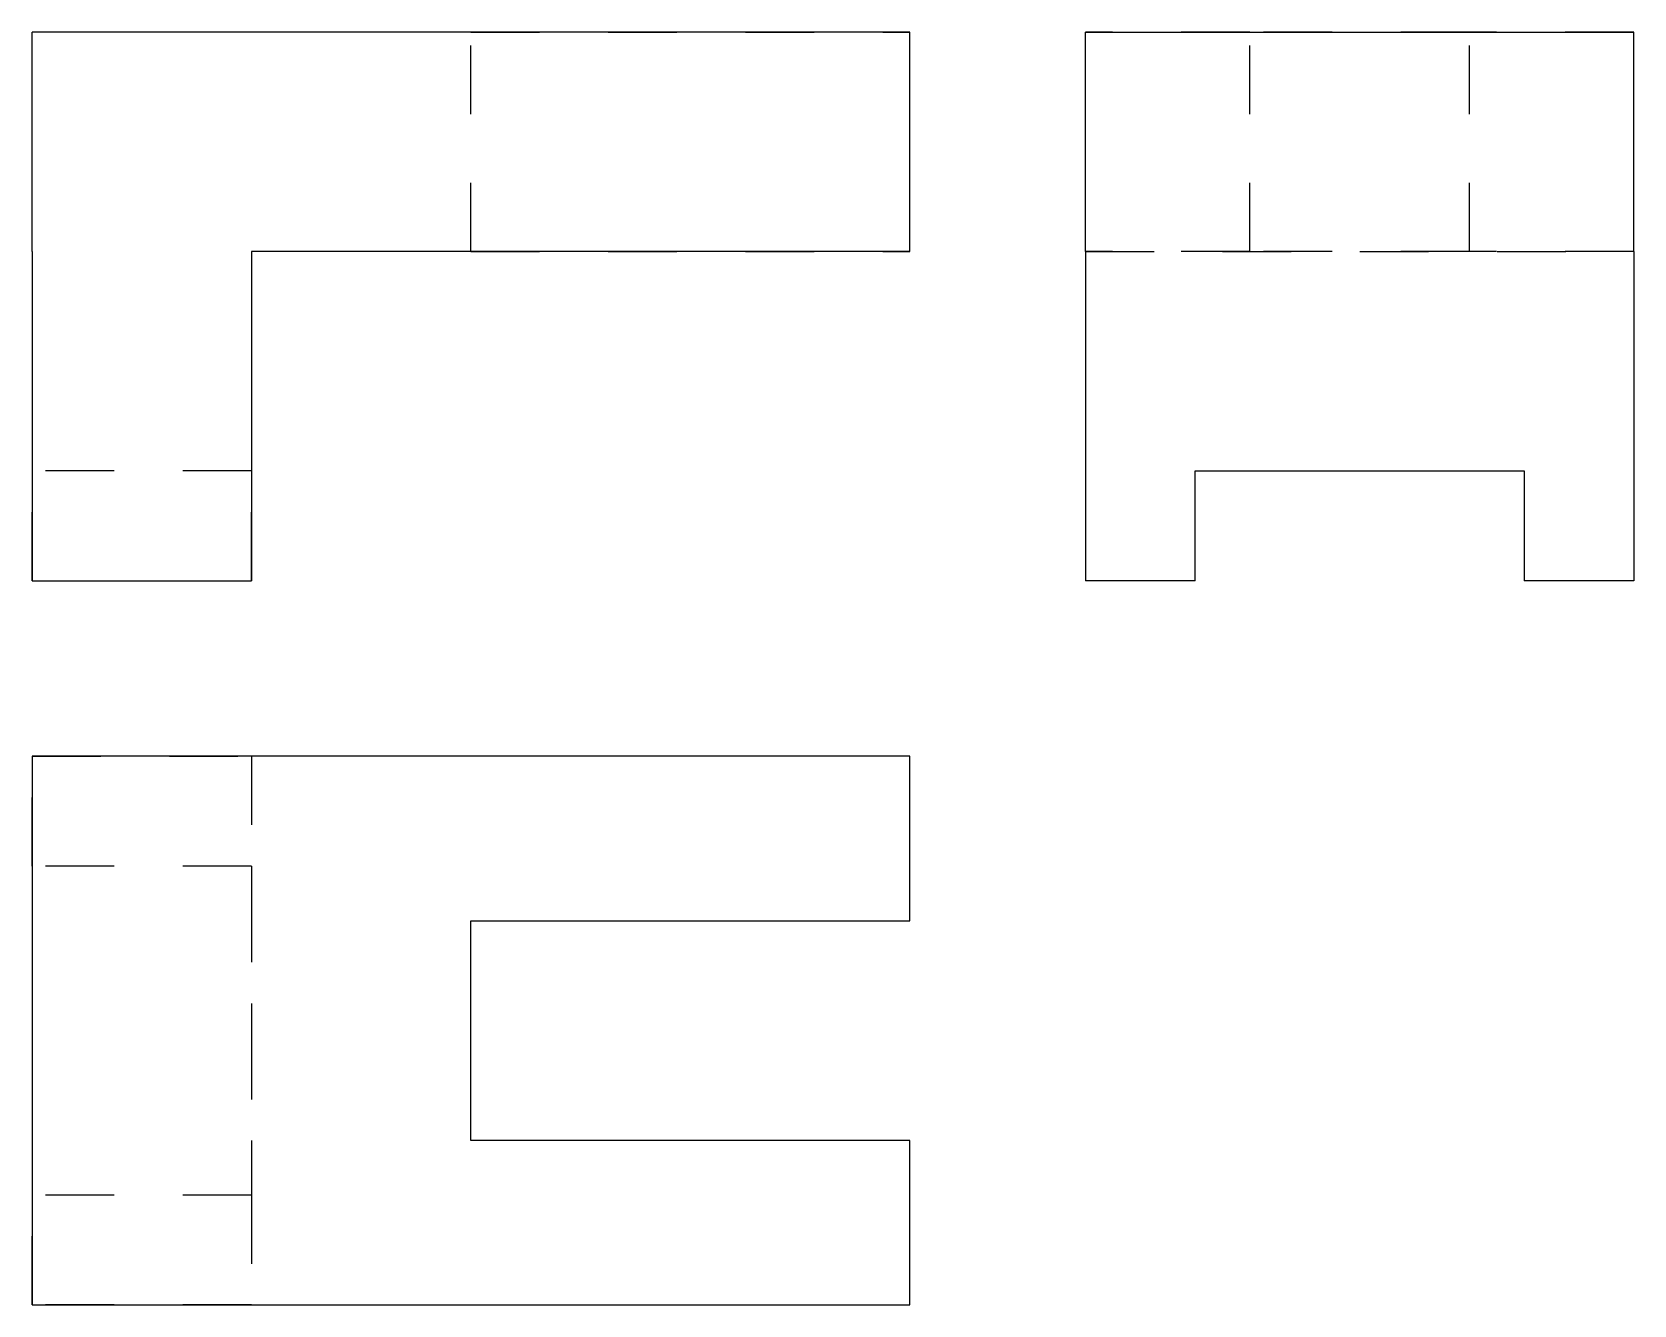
# Model space of a CAD drawing. Extents: x 0 to 2.33, y 0 to 1.85.
import ezdxf

# ---------------------------------------------------------------- set-up
doc = ezdxf.new("R2010")
doc.units = 0
doc.linetypes.add('HIDDEN', pattern=[0.063928, 0.04264, -0.021288])
for name, color, linetype in [('FRONT', 7, 'CONTINUOUS'), ('FRONT_HID', 7, 'HIDDEN'), ('LEFT', 7, 'CONTINUOUS'), ('LEFT_HID', 7, 'HIDDEN'), ('TOP', 7, 'CONTINUOUS'), ('TOP_HID', 7, 'HIDDEN')]:
    doc.layers.add(name, color=color, linetype=linetype)

msp = doc.modelspace()

# ---------------------------------------------------------------- linework, layer by layer
at = {"layer": 'FRONT'}
for p, q in [((0, 1.534286), (0, 1.853929)), ((1.278571, 1.853929), (0, 1.853929)), ((1.278571, 1.534286), (1.278571, 1.853929)), ((0, 1.534286), (0, 1.054821)), ((1.278571, 1.534286), (0.319643, 1.534286)), ((0.319643, 1.534286), (0.319643, 1.054821)), ((0, 1.054821), (0.319643, 1.054821))]:
    msp.add_line(p, q, dxfattribs=at)
at = {"layer": 'FRONT_HID', "linetype": 'HIDDEN'}
for p, q in [((1.278571, 1.853929), (0.639286, 1.853929)), ((0.639286, 1.853929), (1.278571, 1.853929)), ((0.639286, 1.534286), (0.639286, 1.853929)), ((0.639286, 1.534286), (0.639286, 1.853929)), ((1.278571, 1.534286), (0.639286, 1.534286)), ((0.639286, 1.534286), (1.278571, 1.534286)), ((0, 1.214643), (0, 1.054821)), ((0, 1.054821), (0, 1.214643)), ((0.319643, 1.214643), (0, 1.214643)), ((0.319643, 1.214643), (0, 1.214643)), ((0.319643, 1.054821), (0.319643, 1.214643)), ((0.319643, 1.214643), (0.319643, 1.054821))]:
    msp.add_line(p, q, dxfattribs=at)
at = {"layer": 'LEFT'}
for p, q in [((1.534286, 1.534286), (1.534286, 1.853929)), ((1.534286, 1.853929), (2.333393, 1.853929)), ((2.333393, 1.534286), (2.333393, 1.853929)), ((1.534286, 1.534286), (1.534286, 1.054821)), ((2.333393, 1.534286), (2.333393, 1.054821)), ((1.694107, 1.214643), (2.173571, 1.214643)), ((1.694107, 1.054821), (1.694107, 1.214643)), ((2.173571, 1.214643), (2.173571, 1.054821)), ((1.694107, 1.054821), (1.534286, 1.054821)), ((2.333393, 1.054821), (2.173571, 1.054821))]:
    msp.add_line(p, q, dxfattribs=at)
at = {"layer": 'LEFT_HID', "linetype": 'HIDDEN'}
for p, q in [((1.774018, 1.853929), (1.534286, 1.853929)), ((2.093661, 1.853929), (1.774018, 1.853929)), ((1.774018, 1.534286), (1.774018, 1.853929)), ((1.774018, 1.534286), (1.774018, 1.853929)), ((2.333393, 1.853929), (2.093661, 1.853929)), ((2.093661, 1.534286), (2.093661, 1.853929)), ((2.093661, 1.534286), (2.093661, 1.853929)), ((1.534286, 1.534286), (2.333393, 1.534286)), ((1.774018, 1.534286), (1.534286, 1.534286)), ((2.093661, 1.534286), (1.774018, 1.534286)), ((2.333393, 1.534286), (2.093661, 1.534286))]:
    msp.add_line(p, q, dxfattribs=at)
at = {"layer": 'TOP'}
for p, q in [((0, 0.799107), (0, 0)), ((1.278571, 0.799107), (0, 0.799107)), ((1.278571, 0.559375), (1.278571, 0.799107)), ((0.639286, 0.239732), (0.639286, 0.559375)), ((0.639286, 0.559375), (1.278571, 0.559375)), ((1.278571, 0.239732), (0.639286, 0.239732)), ((1.278571, 0), (1.278571, 0.239732)), ((0, 0), (1.278571, 0))]:
    msp.add_line(p, q, dxfattribs=at)
at = {"layer": 'TOP_HID', "linetype": 'HIDDEN'}
for p, q in [((0.319643, 0.799107), (0, 0.799107)), ((0, 0.639286), (0, 0.799107)), ((0, 0.799107), (0.319643, 0.799107)), ((0.319643, 0.799107), (0.319643, 0)), ((1.278571, 0.799107), (0.319643, 0.799107)), ((0.319643, 0.799107), (0.319643, 0.639286)), ((0, 0.639286), (0, 0.159821)), ((0.319643, 0.639286), (0, 0.639286)), ((0.319643, 0.639286), (0, 0.639286)), ((0.319643, 0.639286), (0.319643, 0.159821)), ((0, 0), (0, 0.159821)), ((0.319643, 0.159821), (0, 0.159821)), ((0.319643, 0.159821), (0, 0.159821)), ((0.319643, 0.159821), (0.319643, 0)), ((0, 0), (0.319643, 0)), ((0.319643, 0), (0, 0)), ((0.319643, 0), (1.278571, 0))]:
    msp.add_line(p, q, dxfattribs=at)

doc.saveas('drawing.dxf')
